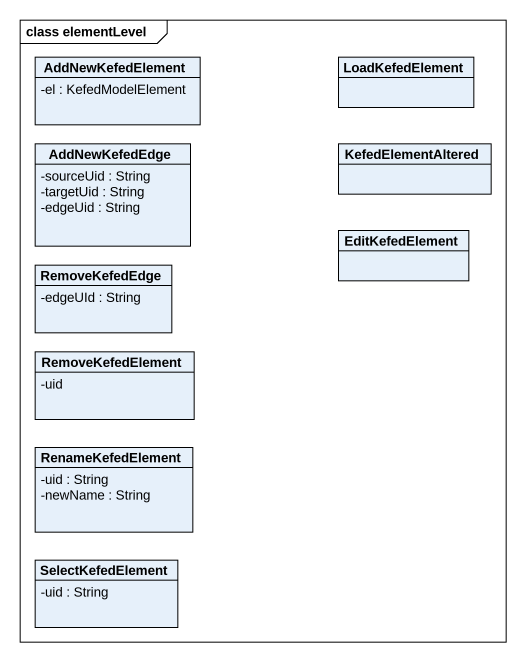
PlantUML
@startuml
mainframe class elementLevel
hide circle
hide empty members
skinparam classAttributeIconSize 0
class AddNewKefedElement {
  -el : KefedModelElement
}
class LoadKefedElement
class AddNewKefedEdge {
  -sourceUid : String
  -targetUid : String
  -edgeUid : String
}
class KefedElementAltered
class EditKefedElement
class RemoveKefedEdge {
  -edgeUId : String
}
class RemoveKefedElement {
  -uid
}
class RenameKefedElement {
  -uid : String
  -newName : String
}
class SelectKefedElement {
  -uid : String
}
@enduml
